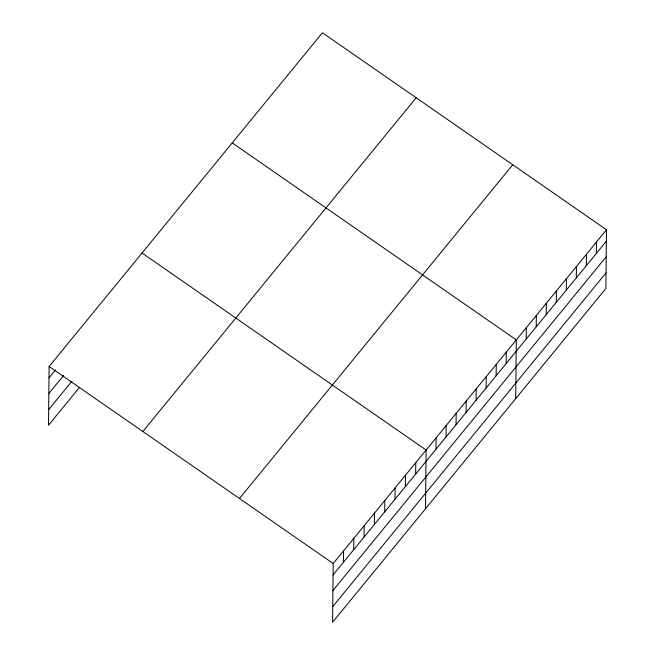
<?xml version="1.0" encoding="UTF-8"?>
<svg xmlns="http://www.w3.org/2000/svg" width="655" height="655" viewBox="0 0 655 655"><rect width="100%" height="100%" fill="white"/><g stroke="black" fill="none" stroke-linecap="round" stroke-linejoin="round"><path stroke-width="0.98" d="M606.489 229.766L333.198 563.513L332.576 622.25L605.875 288.503L606.489 229.766L322.424 32.75L49.125 366.497L48.511 425.234L79.484 387.408M343.4 562.301L343.523 550.904M353.725 549.692L353.847 538.295M364.049 537.084L364.172 525.687M374.373 524.475L374.496 513.078M384.698 511.866L384.821 500.469M395.022 499.257L395.145 487.86M405.347 486.649L405.47 475.252M415.671 474.04L415.794 462.643M425.496 508.779L426.118 450.042L142.045 253.018M436.017 449.199L436.14 437.802M446.039 436.959L446.153 425.562M456.06 424.718L456.175 413.33M466.082 412.486L466.196 401.089M476.103 400.246L476.218 388.849M486.125 388.014L486.239 376.617M496.138 375.773L496.261 364.377M506.159 363.533L506.282 352.136M515.69 398.641L516.304 339.904L232.23 142.888M526.202 339.061L526.325 327.664M536.224 326.82L536.347 315.432M546.245 314.588L546.368 303.191M556.267 302.348L556.39 290.951M566.288 290.108L566.403 278.719M576.31 277.876L576.425 266.479M586.331 265.635L586.446 254.238M596.353 253.403L596.468 242.006M49.002 377.894L55.462 370.01M48.838 393.516L63.682 375.389M48.675 409.612L71.903 381.243M142.864 431.514L416.162 97.767M239.452 498.496L512.75 164.749M333.076 574.91L606.374 241.163M332.912 590.532L606.211 256.785M332.74 606.628L606.039 272.881M49.125 366.497L333.198 563.513"/></g></svg>
